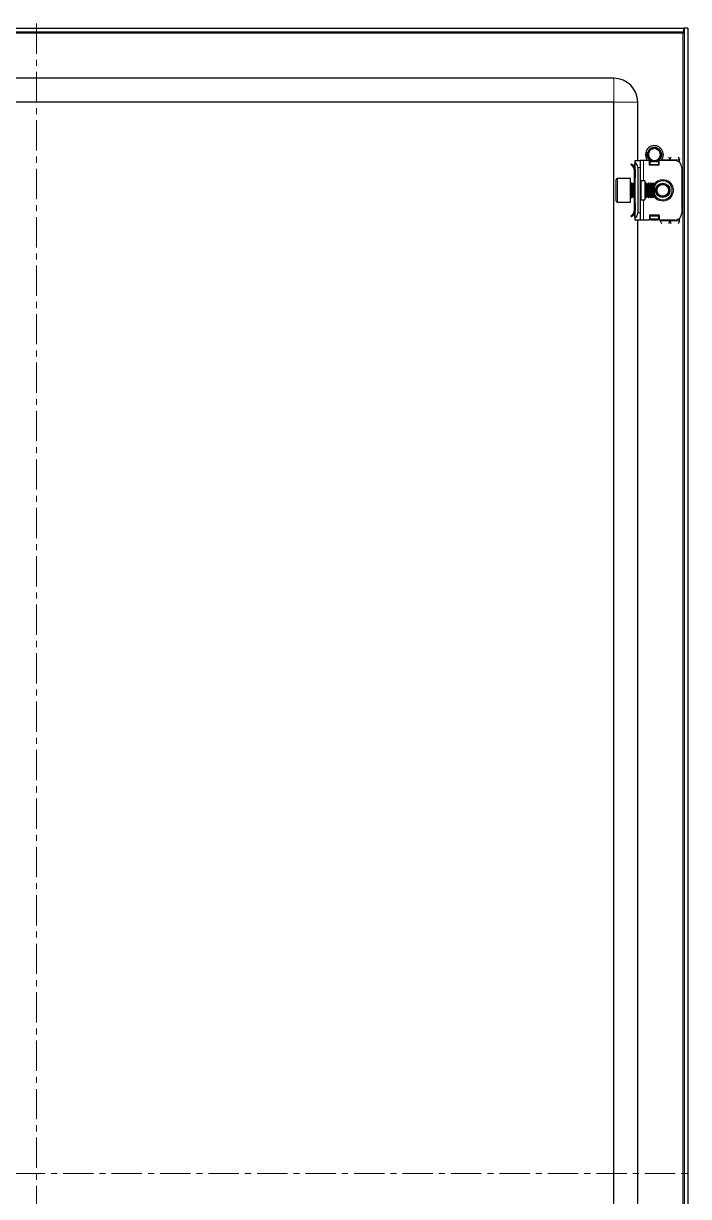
# Model space of a CAD drawing. Header units: millimetres. Extents: x -261 to 1184, y -353 to 966.
# Drawn here: x 905 to 1183.8, y 282.4 to 774.6 of the extents above; entities that cross this region are included whole.
import ezdxf

# ---------------------------------------------------------------- set-up
doc = ezdxf.new("R2010")
doc.units = ezdxf.units.MM
doc.linetypes.add('CENTERX2', pattern=[20.32, 12.7, -2.54, 2.54, -2.54])
doc.layers.add('FORMAT', color=7, linetype='Continuous')

msp = doc.modelspace()

# ---------------------------------------------------------------- linework, layer by layer
at = {"color": 7, "linetype": 'Continuous', "lineweight": 25}
for p, q in [((639.18, 772.59), (1181.78, 772.59)), ((639.18, 771.09), (1181.78, 771.09)), ((1181.63, 771.09), (1181.38, 770.49)), ((1181.78, 771.09), (1181.78, 772.59)), ((1183.48, 772.59), (1181.98, 772.59)), ((1181.98, 772.59), (1181.98, -188.41)), ((1183.48, 772.59), (1183.48, -188.41)), ((1152.48, 751.59), (668.48, 751.59)), ((1152.48, 741.59), (668.48, 741.59)), ((1152.48, -157.41), (1152.48, 741.59)), ((1162.48, 717.09), (1162.48, 741.59)), ((1166.49, 719.68), (1166.48, 719.63)), ((1166.49, 719.68), (1166.51, 719.93)), ((1166.5, 719.89), (1166.49, 719.84)), ((1166.49, 719.48), (1166.51, 719.71)), ((1166.49, 719.48), (1166.49, 719.43)), ((1166.5, 719.28), (1166.51, 719.23)), ((1166.53, 720.09), (1166.52, 720.04)), ((1166.53, 719.09), (1166.53, 719.04)), ((1166.57, 720.29), (1166.56, 720.24)), ((1166.56, 718.9), (1166.57, 718.86)), ((1166.57, 720.29), (1166.64, 720.53)), ((1166.62, 720.48), (1166.61, 720.43)), ((1166.61, 718.72), (1166.62, 718.68)), ((1166.67, 718.55), (1166.67, 718.54)), ((1167.86, 722.11), (1168.06, 722.22)), ((1168.04, 722.21), (1167.99, 722.19)), ((1168.04, 722.14), (1167.99, 722.19)), ((1168.04, 722.21), (1168.26, 722.29)), ((1168.22, 722.31), (1168.17, 722.29)), ((1168.41, 722.39), (1168.36, 722.37)), ((1168.41, 722.39), (1168.64, 722.46)), ((1168.6, 722.45), (1168.56, 722.44)), ((1168.79, 722.51), (1168.75, 722.49)), ((1169.68, 722.58), (1168.94, 722.51)), ((1171.18, 722.06), (1171.14, 722.09)), ((1171.35, 721.94), (1171.31, 721.97)), ((1171.5, 721.81), (1171.47, 721.84)), ((1171.64, 721.67), (1171.61, 721.7)), ((1171.64, 721.67), (1171.76, 721.53)), ((1171.76, 721.54), (1171.74, 721.56)), ((1171.78, 720.45), (1171.94, 720.04)), ((1172.32, 718.61), (1172.33, 718.65)), ((1172.38, 718.79), (1172.39, 718.83)), ((1172.48, 719.39), (1172.42, 719.08)), ((1172.42, 718.98), (1172.43, 719.03)), ((1172.46, 719.18), (1172.46, 719.23)), ((1172.48, 719.59), (1172.48, 719.58)), ((1172.48, 719.39), (1172.48, 719.44)), ((1159.92, 715.73), (1159.57, 715.37)), ((1160.54, 714.4), (1159.57, 715.37)), ((1160.9, 714.75), (1159.92, 715.73)), ((1160.54, 714.4), (1160.9, 714.75)), ((1160.98, 715.09), (1160.98, 714.69)), ((1161.28, 715.79), (1161.48, 716)), ((1161.48, 717.09), (1163.48, 717.09)), ((1161.48, 716.32), (1161.48, 717.09)), ((1161.48, 692.85), (1161.48, 716.32)), ((1162.48, 714.09), (1162.48, 695.09)), ((1163.48, 717.09), (1163.48, 714.09)), ((1164.98, 717.09), (1163.48, 717.09)), ((1163.48, 714.09), (1163.48, 695.09)), ((1167.48, 717.09), (1164.98, 717.09)), ((1167.26, 717.57), (1167.29, 717.54)), ((1167.39, 717.44), (1167.43, 717.4)), ((1167.48, 715.09), (1167.48, 717.09)), ((1167.73, 716.27), (1167.48, 716.41)), ((1171.48, 715.09), (1167.48, 715.09)), ((1167.7, 717.17), (1167.5, 717.36)), ((1167.54, 717.3), (1167.58, 717.27)), ((1167.7, 717.17), (1167.74, 717.14)), ((1167.73, 716.71), (1168.08, 716.95)), ((1168.23, 716.71), (1167.73, 716.35)), ((1167.73, 716.35), (1167.73, 716.71)), ((1167.73, 715.44), (1167.73, 716.35)), ((1167.73, 715.09), (1167.73, 715.44)), ((1167.88, 717.05), (1167.92, 717.03)), ((1168.05, 716.95), (1168.09, 716.93)), ((1168.23, 716.71), (1168.64, 716.71)), ((1168.59, 716.72), (1168.39, 716.83)), ((1168.41, 716.79), (1168.45, 716.77)), ((1168.59, 716.72), (1168.63, 716.71)), ((1168.77, 716.67), (1168.81, 716.66)), ((1169.93, 716.62), (1169.75, 716.6)), ((1170.08, 716.65), (1170.13, 716.66)), ((1170.46, 716.75), (1170.17, 716.69)), ((1170.32, 716.71), (1170.73, 716.71)), ((1171.23, 716.35), (1170.73, 716.71)), ((1171.02, 717.01), (1170.75, 716.89)), ((1170.83, 716.99), (1171.23, 716.71)), ((1171.23, 716.71), (1171.23, 716.35)), ((1171.23, 716.35), (1171.23, 715.44)), ((1171.23, 715.44), (1171.23, 715.09)), ((1171.48, 716.41), (1171.28, 716.3)), ((1171.28, 716.3), (1171.28, 715.09)), ((1171.48, 715.09), (1171.48, 717.09)), ((1177.98, 717.09), (1171.48, 717.09)), ((1171.75, 717.62), (1171.59, 717.49)), ((1171.72, 717.65), (1171.61, 717.47)), ((1172.25, 718.47), (1172.15, 718.28)), ((1172.27, 718.47), (1172.16, 718.29)), ((1179.98, 716.32), (1179.98, 717.34)), ((1180.98, 714.09), (1180.98, 695.09)), ((1153.48, 700.19), (1153.48, 708.99)), ((1159.48, 709.59), (1154.08, 709.59)), ((1159.48, 699.59), (1159.48, 709.59)), ((1160.98, 713.34), (1161.48, 713.34)), ((1160.98, 713.34), (1160.98, 709.84)), ((1161.48, 709.84), (1160.98, 709.84)), ((1160.98, 709.84), (1160.98, 707.59)), ((1161.48, 713.34), (1161.48, 709.84)), ((1160.1, 707.59), (1159.73, 707.59)), ((1160.48, 707.03), (1160.1, 707.59)), ((1160.1, 707.11), (1160.1, 707.59)), ((1160.1, 701.59), (1160.1, 707.11)), ((1160.87, 707.59), (1160.48, 707.03)), ((1160.48, 706.65), (1160.48, 707.03)), ((1160.48, 702.14), (1160.48, 706.65)), ((1161.1, 707.59), (1160.87, 707.59)), ((1160.87, 707.11), (1160.87, 707.59)), ((1160.87, 701.59), (1160.87, 707.11)), ((1161.48, 707.03), (1161.1, 707.59)), ((1161.1, 707.11), (1161.1, 707.59)), ((1161.1, 701.59), (1161.1, 707.11)), ((1165.48, 708.59), (1163.98, 708.59)), ((1165.48, 708.59), (1165.48, 700.59)), ((1165.87, 707.59), (1165.48, 707.03)), ((1166.1, 707.59), (1165.87, 707.59)), ((1165.87, 707.11), (1165.87, 707.59)), ((1165.87, 701.59), (1165.87, 707.11)), ((1166.48, 707.03), (1166.1, 707.59)), ((1166.1, 707.11), (1166.1, 707.59)), ((1166.1, 701.59), (1166.1, 707.11)), ((1166.87, 707.59), (1166.48, 707.03)), ((1166.48, 706.65), (1166.48, 707.03)), ((1166.48, 702.14), (1166.48, 706.65)), ((1167.1, 707.59), (1166.87, 707.59)), ((1166.87, 707.11), (1166.87, 707.59)), ((1166.87, 701.59), (1166.87, 707.11)), ((1167.48, 707.03), (1167.1, 707.59)), ((1167.1, 707.11), (1167.1, 707.59)), ((1167.1, 701.59), (1167.1, 707.11)), ((1167.87, 707.59), (1167.48, 707.03)), ((1167.48, 706.65), (1167.48, 707.03)), ((1167.48, 702.14), (1167.48, 706.65)), ((1168.1, 707.59), (1167.87, 707.59)), ((1167.87, 707.11), (1167.87, 707.59)), ((1167.87, 701.59), (1167.87, 707.11)), ((1168.48, 707.03), (1168.1, 707.59)), ((1168.1, 707.11), (1168.1, 707.59)), ((1168.1, 701.59), (1168.1, 707.11)), ((1168.87, 707.59), (1168.48, 707.03)), ((1168.48, 706.65), (1168.48, 707.03)), ((1168.48, 702.14), (1168.48, 706.65)), ((1168.93, 707.59), (1168.87, 707.59)), ((1168.87, 707.11), (1168.87, 707.59)), ((1168.87, 701.59), (1168.87, 707.11)), ((1169.48, 707.03), (1168.93, 707.59)), ((1168.93, 701.59), (1168.93, 707.59)), ((1169.48, 702.14), (1169.48, 707.03)), ((1154.08, 699.59), (1159.48, 699.59)), ((1159.73, 701.59), (1160.1, 701.59)), ((1160.1, 701.59), (1160.48, 702.14)), ((1160.48, 702.14), (1160.87, 701.59)), ((1160.87, 701.59), (1161.1, 701.59)), ((1160.98, 701.59), (1160.98, 699.34)), ((1160.98, 699.34), (1160.98, 695.84)), ((1160.98, 699.34), (1161.48, 699.34)), ((1161.1, 701.59), (1161.48, 702.14)), ((1161.48, 699.34), (1161.48, 695.84)), ((1163.98, 700.59), (1165.48, 700.59)), ((1165.48, 702.14), (1165.87, 701.59)), ((1165.87, 701.59), (1166.1, 701.59)), ((1166.1, 701.59), (1166.48, 702.14)), ((1166.48, 702.14), (1166.87, 701.59)), ((1166.87, 701.59), (1167.1, 701.59)), ((1167.1, 701.59), (1167.48, 702.14)), ((1167.48, 702.14), (1167.87, 701.59)), ((1167.87, 701.59), (1168.1, 701.59)), ((1168.1, 701.59), (1168.48, 702.14)), ((1168.48, 702.14), (1168.87, 701.59)), ((1168.87, 701.59), (1168.93, 701.59)), ((1168.93, 701.59), (1169.48, 702.14)), ((1160.54, 694.78), (1159.57, 693.8)), ((1160.9, 694.42), (1159.92, 693.45)), ((1160.54, 694.78), (1160.9, 694.42)), ((1160.98, 695.84), (1161.48, 695.84)), ((1160.98, 694.09), (1160.98, 694.55)), ((1163.48, 695.09), (1163.48, 692.09)), ((1171.48, 694.09), (1167.48, 694.09)), ((1167.48, 694.09), (1167.48, 692.09)), ((1167.73, 693.73), (1167.73, 694.09)), ((1171.23, 694.09), (1171.23, 693.73)), ((1171.28, 694.09), (1171.28, 692.2)), ((1171.48, 694.09), (1171.48, 692.09)), ((1159.92, 693.45), (1159.57, 693.8)), ((1161.48, 693.17), (1161.28, 693.38)), ((1161.48, 692.09), (1161.48, 692.85)), ((1163.48, 692.09), (1161.48, 692.09)), ((1162.48, -107.91), (1162.48, 692.09)), ((1164.98, 692.09), (1163.48, 692.09)), ((1167.48, 692.09), (1164.98, 692.09)), ((1167.73, 692.82), (1167.73, 693.73)), ((1167.73, 692.47), (1167.73, 692.82)), ((1167.73, 692.82), (1168.23, 692.47)), ((1168.23, 692.11), (1167.73, 692.47)), ((1168.23, 692.47), (1168.23, 692.11)), ((1170.73, 692.47), (1168.23, 692.47)), ((1170.73, 692.11), (1168.23, 692.11)), ((1170.73, 692.47), (1171.23, 692.82)), ((1170.73, 692.11), (1170.73, 692.47)), ((1171.23, 692.47), (1170.73, 692.11)), ((1171.23, 693.73), (1171.23, 692.82)), ((1171.23, 692.82), (1171.23, 692.47)), ((1171.28, 692.2), (1171.48, 692.2)), ((1177.98, 692.09), (1171.48, 692.09)), ((1171.98, 691.84), (1171.98, 692.09)), ((1179.98, 691.84), (1179.98, 692.85))]:
    msp.add_line(p, q, dxfattribs=at)
at = {"color": 8, "linetype": 'Continuous', "lineweight": 18}
for p, q in [((639.58, 770.49), (1181.38, 770.49)), ((1181.38, 770.49), (1181.38, -186.31)), ((1152.48, 741.59), (1152.48, 751.59)), ((1152.48, 741.59), (1162.48, 741.59)), ((1161.48, 715.09), (1160.98, 715.09)), ((1161.48, 715.59), (1161.28, 715.79)), ((1163.48, 714.09), (1162.48, 714.09)), ((1164.98, 717.09), (1164.98, 708.59)), ((1171.23, 715.44), (1167.73, 715.44)), ((1172.48, 717.34), (1175.98, 717.34)), ((1179.98, 717.34), (1175.98, 717.34)), ((1154.08, 709.59), (1154.08, 699.59)), ((1159.73, 707.59), (1159.73, 702.97)), ((1163.98, 708.59), (1163.98, 700.59)), ((1159.73, 702.97), (1159.73, 701.59)), ((1164.98, 700.59), (1164.98, 692.09)), ((1161.48, 694.09), (1160.98, 694.09)), ((1162.48, 695.09), (1163.48, 695.09)), ((1161.48, 693.59), (1161.28, 693.38)), ((1167.73, 693.73), (1171.23, 693.73)), ((1175.98, 691.84), (1171.98, 691.84)), ((1179.98, 691.84), (1175.98, 691.84))]:
    msp.add_line(p, q, dxfattribs=at)
at = {"color": 7, "linetype": 'Continuous', "lineweight": 25}
for radius in [3, 2.76, 2.45]:
    msp.add_circle((1172.98, 704.59), radius, dxfattribs=at)
for centre, radius, start, end in [((1152.48, 741.59), 10, 0, 90), ((1169.48, 719.59), 3.75, 0, 221.8103), ((1169.48, 719.59), 2.5, 168.5944, 228.5944), ((1169.48, 719.59), 2.5, 108.5944, 168.5944), ((1169.48, 719.59), 2.5, 75.8881, 108.5944), ((1169.48, 719.59), 3, 59.9286, 86.2193), ((1169.48, 719.59), 2.5, 288.5944, 348.5944), ((1169.48, 719.59), 3, 0, 40.7437), ((1169.48, 719.59), 2.5, 348.5944, 10.5165), ((1169.48, 719.59), 3.75, 318.1897, 0), ((1161.98, 715.09), 1, 135, 180), ((1159.48, 714.09), 3, 0, 48.1897), ((1169.48, 719.59), 2.5, 228.5944, 288.5944), ((1177.98, 714.09), 3, 0, 90), ((1154.08, 708.99), 0.6, 90, 180), ((1163.98, 709.09), 0.5, 180, 270), ((1159.73, 707.84), 0.25, 180, 270), ((1172.98, 704.59), 4, 270, 151.045), ((1154.08, 700.19), 0.6, 180, 270), ((1159.73, 701.34), 0.25, 90, 180), ((1163.98, 700.09), 0.5, 90, 180), ((1172.98, 704.59), 4, 208.955, 270), ((1161.98, 694.09), 1, 180, 225), ((1159.48, 695.09), 3, 311.8103, 0), ((1177.98, 695.09), 3, 270, 0)]:
    msp.add_arc(centre, radius, start, end, dxfattribs=at)
at = {"color": 8, "linetype": 'Continuous', "lineweight": 18}
for start, end in [(215.4622, 90), (90, 144.5378)]:
    msp.add_arc((1172.98, 704.59), 4.5, start, end, dxfattribs=at)
at = {"color": 7, "linetype": 'Continuous', "lineweight": 25}
msp.add_open_spline([(1181.38, 770.49), (1181.42, 770.57), (1181.48, 770.72), (1181.58, 770.92), (1181.68, 771.06), (1181.75, 771.08), (1181.78, 771.09)], degree=3, dxfattribs=at)
for points, knots in [([(1181.98, 772.59), (1181.97, 772.4), (1181.95, 772.04), (1181.87, 771.67), (1181.79, 771.48), (1181.78, 771.47)], [0, 0, 0, 0, 0.48755, 0.97507, 1, 1, 1, 1]), ([(1166.71, 719.65), (1166.69, 719.66), (1166.65, 719.66), (1166.57, 719.66), (1166.51, 719.64), (1166.48, 719.63)], [0, 0, 0, 0, 0.236131, 0.613435, 1, 1, 1, 1]), ([(1166.88, 719.79), (1166.87, 719.79), (1166.84, 719.81), (1166.77, 719.84), (1166.67, 719.85), (1166.58, 719.85), (1166.52, 719.84), (1166.49, 719.84)], [0, 0, 0, 0, 0.050156, 0.304513, 0.55888, 0.776903, 1, 1, 1, 1]), ([(1166.49, 719.68), (1166.52, 719.7), (1166.58, 719.73), (1166.68, 719.75), (1166.76, 719.76), (1166.81, 719.75), (1166.83, 719.74)], [0, 0, 0, 0, 0.2937792, 0.5589816, 0.8184942, 1, 1, 1, 1]), ([(1167.26, 717.57), (1167.14, 717.73), (1166.86, 718.08), (1166.57, 718.74), (1166.51, 719.24), (1166.49, 719.5)], [0, 0, 0, 0, 0.274163, 0.639603, 1, 1, 1, 1]), ([(1166.5, 719.89), (1166.53, 719.9), (1166.6, 719.92), (1166.69, 719.94), (1166.79, 719.93), (1166.87, 719.91), (1166.92, 719.89), (1166.95, 719.87), (1166.95, 719.87)], [0, 0, 0, 0, 0.227908, 0.430276, 0.627707, 0.816134, 0.99284, 1, 1, 1, 1]), ([(1166.6, 718.84), (1166.58, 718.88), (1166.52, 719.03), (1166.51, 719.2), (1166.5, 719.31)], [0, 0, 0, 0, 0.28291, 1, 1, 1, 1]), ([(1166.96, 719.9), (1166.94, 719.92), (1166.88, 719.96), (1166.8, 720.01), (1166.7, 720.04), (1166.61, 720.05), (1166.55, 720.05), (1166.52, 720.04)], [0, 0, 0, 0, 0.19243, 0.403622, 0.614801, 0.805152, 1, 1, 1, 1]), ([(1166.53, 720.09), (1166.56, 720.1), (1166.63, 720.12), (1166.72, 720.12), (1166.81, 720.1), (1166.89, 720.07), (1166.95, 720.03), (1166.99, 720), (1167, 719.99)], [0, 0, 0, 0, 0.205811, 0.38496, 0.558827, 0.724121, 0.878934, 1, 1, 1, 1]), ([(1166.99, 720.04), (1166.97, 720.06), (1166.92, 720.11), (1166.84, 720.16), (1166.76, 720.21), (1166.66, 720.24), (1166.59, 720.24), (1166.56, 720.24)], [0, 0, 0, 0, 0.183111, 0.381533, 0.579913, 0.787111, 1, 1, 1, 1]), ([(1166.57, 720.29), (1166.6, 720.29), (1166.67, 720.3), (1166.76, 720.29), (1166.84, 720.26), (1166.91, 720.22), (1166.97, 720.17), (1167.01, 720.13), (1167.02, 720.11)], [0, 0, 0, 0, 0.207037, 0.38272, 0.55212, 0.712365, 0.86221, 1, 1, 1, 1]), ([(1166.79, 718.29), (1166.78, 718.32), (1166.68, 718.45), (1166.64, 718.62), (1166.6, 718.75)], [0, 0, 0, 0, 0.192577, 1, 1, 1, 1]), ([(1167.03, 720.12), (1167.02, 720.14), (1166.99, 720.19), (1166.94, 720.26), (1166.87, 720.32), (1166.78, 720.38), (1166.69, 720.42), (1166.64, 720.43), (1166.61, 720.43)], [0, 0, 0, 0, 0.112687, 0.266978, 0.464332, 0.661607, 0.829157, 1, 1, 1, 1]), ([(1166.62, 720.48), (1166.65, 720.48), (1166.71, 720.47), (1166.79, 720.45), (1166.87, 720.41), (1166.93, 720.37), (1166.98, 720.31), (1167.02, 720.25), (1167.04, 720.21), (1167.05, 720.18), (1167.05, 720.18)], [0, 0, 0, 0, 0.159812, 0.318711, 0.470648, 0.614013, 0.748131, 0.873387, 0.991083, 1, 1, 1, 1]), ([(1167.03, 720.08), (1167.03, 720.05), (1167.01, 719.97), (1166.95, 719.87), (1166.88, 719.79), (1166.82, 719.72), (1166.75, 719.67), (1166.69, 719.64), (1166.66, 719.63), (1166.65, 719.62)], [0, 0, 0, 0, 0.125166, 0.336769, 0.488675, 0.640371, 0.791962, 0.943503, 1, 1, 1, 1]), ([(1166.65, 719.62), (1166.65, 719.55), (1166.67, 719.16), (1166.85, 718.49), (1167.21, 718.01), (1167.38, 717.79)], [0, 0, 0, 0, 0.108003, 0.585763, 1, 1, 1, 1]), ([(1168.02, 722.14), (1167.95, 722.09), (1167.6, 721.86), (1167.11, 721.35), (1166.88, 720.8), (1166.78, 720.55)], [0, 0, 0, 0, 0.128781, 0.613629, 1, 1, 1, 1]), ([(1166.78, 720.55), (1166.79, 720.55), (1166.82, 720.54), (1166.87, 720.52), (1166.93, 720.47), (1166.98, 720.41), (1167.02, 720.34), (1167.05, 720.24), (1167.04, 720.14), (1167.03, 720.09), (1167.03, 720.08)], [0, 0, 0, 0, 0.022761, 0.192243, 0.346896, 0.477535, 0.588677, 0.783334, 0.968624, 1, 1, 1, 1]), ([(1167.05, 720.15), (1167.05, 720.18), (1167.03, 720.25), (1166.99, 720.33), (1166.95, 720.41), (1166.89, 720.47), (1166.83, 720.52), (1166.8, 720.55), (1166.78, 720.55)], [0, 0, 0, 0, 0.182737, 0.363423, 0.543947, 0.724373, 0.904747, 1, 1, 1, 1]), ([(1168.69, 721.96), (1168.67, 721.95), (1168.63, 721.94), (1168.55, 721.93), (1168.45, 721.93), (1168.36, 721.94), (1168.27, 721.96), (1168.19, 722), (1168.12, 722.05), (1168.06, 722.09), (1168.03, 722.13), (1168.02, 722.14)], [0, 0, 0, 0, 0.04296, 0.1733, 0.274263, 0.401081, 0.527716, 0.654259, 0.780759, 0.936852, 1, 1, 1, 1]), ([(1168.04, 722.21), (1168.07, 722.19), (1168.12, 722.16), (1168.19, 722.08), (1168.24, 722.02), (1168.25, 721.98), (1168.26, 721.97)], [0, 0, 0, 0, 0.319514, 0.608493, 0.891527, 1, 1, 1, 1]), ([(1168.33, 721.95), (1168.33, 721.95), (1168.33, 721.98), (1168.31, 722.05), (1168.28, 722.14), (1168.23, 722.22), (1168.19, 722.26), (1168.17, 722.29)], [0, 0, 0, 0, 0.00279, 0.269575, 0.536371, 0.765499, 1, 1, 1, 1]), ([(1168.22, 722.31), (1168.25, 722.28), (1168.3, 722.24), (1168.36, 722.17), (1168.41, 722.09), (1168.43, 722.01), (1168.44, 721.95), (1168.44, 721.93)], [0, 0, 0, 0, 0.234253, 0.442787, 0.646465, 0.841043, 1, 1, 1, 1]), ([(1168.47, 721.93), (1168.48, 721.96), (1168.49, 722.02), (1168.48, 722.12), (1168.46, 722.21), (1168.42, 722.3), (1168.38, 722.35), (1168.36, 722.37)], [0, 0, 0, 0, 0.181695, 0.396783, 0.61186, 0.803681, 1, 1, 1, 1]), ([(1168.41, 722.39), (1168.44, 722.36), (1168.49, 722.32), (1168.54, 722.23), (1168.57, 722.15), (1168.58, 722.07), (1168.58, 721.99), (1168.58, 721.95), (1168.57, 721.93)], [0, 0, 0, 0, 0.208724, 0.39105, 0.568219, 0.73683, 0.894853, 1, 1, 1, 1]), ([(1168.59, 721.94), (1168.6, 721.94), (1168.62, 721.98), (1168.63, 722.06), (1168.64, 722.16), (1168.63, 722.26), (1168.6, 722.35), (1168.57, 722.41), (1168.56, 722.44)], [0, 0, 0, 0, 0.043388, 0.23288, 0.422274, 0.611632, 0.803279, 1, 1, 1, 1]), ([(1168.6, 722.45), (1168.63, 722.43), (1168.67, 722.37), (1168.7, 722.29), (1168.72, 722.2), (1168.73, 722.12), (1168.71, 722.04), (1168.7, 721.99), (1168.68, 721.96), (1168.68, 721.96)], [0, 0, 0, 0, 0.1984834, 0.3677124, 0.531083, 0.6857782, 0.8305034, 0.9651518, 1, 1, 1, 1]), ([(1168.94, 722.51), (1168.94, 722.49), (1168.96, 722.45), (1168.98, 722.37), (1168.98, 722.29), (1168.96, 722.21), (1168.93, 722.13), (1168.86, 722.05), (1168.77, 721.99), (1168.71, 721.97), (1168.69, 721.96)], [0, 0, 0, 0, 0.0986313, 0.2385412, 0.3785316, 0.4989503, 0.6010273, 0.777401, 0.9101004, 1, 1, 1, 1]), ([(1168.71, 721.97), (1168.72, 722), (1168.75, 722.05), (1168.77, 722.13), (1168.79, 722.23), (1168.79, 722.36), (1168.76, 722.44), (1168.75, 722.49)], [0, 0, 0, 0, 0.13286, 0.29106, 0.491007, 0.69089, 1, 1, 1, 1]), ([(1168.79, 722.51), (1168.81, 722.48), (1168.84, 722.43), (1168.86, 722.34), (1168.87, 722.26), (1168.86, 722.18), (1168.84, 722.09), (1168.79, 722.03), (1168.77, 721.99)], [0, 0, 0, 0, 0.16279, 0.324686, 0.479688, 0.626058, 0.76302, 1, 1, 1, 1]), ([(1168.79, 722), (1168.79, 722.01), (1168.82, 722.04), (1168.86, 722.09), (1168.9, 722.17), (1168.93, 722.26), (1168.95, 722.36), (1168.95, 722.44), (1168.94, 722.49), (1168.94, 722.51)], [0, 0, 0, 0, 0.036757, 0.196192, 0.355485, 0.51469, 0.719746, 0.882005, 1, 1, 1, 1]), ([(1170.11, 722.52), (1170.09, 722.53), (1170.04, 722.53), (1170, 722.54), (1169.98, 722.54)], [0, 0, 0, 0, 0.6215351, 1, 1, 1, 1]), ([(1170.09, 722.01), (1170.38, 721.96), (1170.67, 721.9), (1170.94, 721.78), (1170.95, 721.77)], [0, 0, 0, 0, 0.965671, 1, 1, 1, 1]), ([(1170.09, 722.01), (1170.19, 721.97), (1170.32, 721.92), (1170.45, 721.84), (1170.49, 721.82)], [0, 0, 0, 0, 0.681733, 1, 1, 1, 1]), ([(1170.49, 721.82), (1170.57, 721.78), (1170.89, 721.63), (1171.4, 721.21), (1171.65, 720.71), (1171.78, 720.45)], [0, 0, 0, 0, 0.130652, 0.560007, 1, 1, 1, 1]), ([(1170.64, 717.22), (1170.71, 717.26), (1171.03, 717.45), (1171.52, 717.91), (1171.83, 718.5), (1171.92, 718.84), (1171.93, 718.9)], [0, 0, 0, 0, 0.104785, 0.513079, 0.918136, 1, 1, 1, 1]), ([(1170.95, 721.77), (1170.95, 721.79), (1170.93, 721.84), (1170.93, 721.91), (1170.93, 722), (1170.95, 722.09), (1170.97, 722.15), (1170.99, 722.18)], [0, 0, 0, 0, 0.113604, 0.31095, 0.508229, 0.75166, 1, 1, 1, 1]), ([(1171.01, 722.17), (1171, 722.14), (1171, 722.07), (1170.97, 721.97), (1170.95, 721.91), (1170.93, 721.89), (1170.93, 721.89)], [0, 0, 0, 0, 0.357139, 0.680979, 0.998183, 1, 1, 1, 1]), ([(1170.94, 721.8), (1170.97, 721.81), (1171.01, 721.85), (1171.07, 721.92), (1171.11, 722), (1171.13, 722.06), (1171.14, 722.09)], [0, 0, 0, 0, 0.228254, 0.510351, 0.752319, 1, 1, 1, 1]), ([(1171.55, 721.37), (1171.54, 721.36), (1171.49, 721.35), (1171.41, 721.34), (1171.31, 721.36), (1171.22, 721.4), (1171.14, 721.45), (1171.05, 721.53), (1170.98, 721.65), (1170.96, 721.73), (1170.95, 721.77)], [0, 0, 0, 0, 0.0736464, 0.1695635, 0.351373, 0.4388934, 0.519676, 0.6829056, 0.8511995, 1, 1, 1, 1]), ([(1171.18, 722.06), (1171.18, 722.03), (1171.17, 721.96), (1171.13, 721.86), (1171.09, 721.79), (1171.03, 721.73), (1170.99, 721.7), (1170.98, 721.69)], [0, 0, 0, 0, 0.240212, 0.454711, 0.664287, 0.864517, 1, 1, 1, 1]), ([(1170.99, 721.65), (1171.02, 721.66), (1171.07, 721.69), (1171.15, 721.74), (1171.22, 721.81), (1171.27, 721.89), (1171.3, 721.94), (1171.31, 721.97)], [0, 0, 0, 0, 0.172104, 0.391099, 0.610089, 0.802801, 1, 1, 1, 1]), ([(1172.32, 718.61), (1172.11, 718.18), (1171.8, 717.54), (1171.21, 717.14), (1171.01, 717)], [0, 0, 0, 0, 0.657042, 1, 1, 1, 1]), ([(1171.35, 721.94), (1171.34, 721.9), (1171.32, 721.84), (1171.28, 721.75), (1171.23, 721.68), (1171.16, 721.62), (1171.1, 721.58), (1171.06, 721.57), (1171.04, 721.57)], [0, 0, 0, 0, 0.209239, 0.392702, 0.571062, 0.740844, 0.899958, 1, 1, 1, 1]), ([(1171.05, 721.55), (1171.06, 721.55), (1171.11, 721.55), (1171.18, 721.58), (1171.27, 721.62), (1171.35, 721.68), (1171.42, 721.75), (1171.45, 721.81), (1171.47, 721.84)], [0, 0, 0, 0, 0.0505, 0.241124, 0.431653, 0.622154, 0.808692, 1, 1, 1, 1]), ([(1171.5, 721.81), (1171.49, 721.77), (1171.47, 721.71), (1171.41, 721.63), (1171.35, 721.57), (1171.28, 721.52), (1171.21, 721.49), (1171.15, 721.48), (1171.12, 721.48), (1171.12, 721.48)], [0, 0, 0, 0, 0.198035, 0.367663, 0.531495, 0.686664, 0.831818, 0.981917, 1, 1, 1, 1]), ([(1171.13, 721.47), (1171.13, 721.47), (1171.17, 721.46), (1171.23, 721.47), (1171.32, 721.49), (1171.4, 721.52), (1171.48, 721.57), (1171.55, 721.63), (1171.59, 721.68), (1171.61, 721.7)], [0, 0, 0, 0, 0.018281, 0.175639, 0.332896, 0.490097, 0.647274, 0.821632, 1, 1, 1, 1]), ([(1171.64, 721.67), (1171.63, 721.64), (1171.6, 721.59), (1171.54, 721.52), (1171.47, 721.47), (1171.4, 721.44), (1171.33, 721.42), (1171.26, 721.41), (1171.21, 721.42), (1171.18, 721.42)], [0, 0, 0, 0, 0.159446, 0.318034, 0.469983, 0.61348, 0.747649, 0.872856, 1, 1, 1, 1]), ([(1171.19, 721.42), (1171.23, 721.41), (1171.28, 721.39), (1171.37, 721.4), (1171.44, 721.4), (1171.53, 721.43), (1171.63, 721.47), (1171.7, 721.53), (1171.74, 721.56)], [0, 0, 0, 0, 0.149407, 0.278563, 0.407661, 0.536722, 0.727045, 1, 1, 1, 1]), ([(1171.76, 721.54), (1171.74, 721.52), (1171.71, 721.47), (1171.64, 721.41), (1171.59, 721.38), (1171.56, 721.37), (1171.55, 721.37)], [0, 0, 0, 0, 0.315056, 0.630194, 0.945514, 1, 1, 1, 1]), ([(1171.55, 721.37), (1171.58, 721.35), (1171.82, 721.12), (1172.17, 720.66), (1172.41, 720.05), (1172.47, 719.7), (1172.48, 719.59)], [0, 0, 0, 0, 0.050685, 0.485619, 0.826643, 1, 1, 1, 1]), ([(1171.93, 718.9), (1171.93, 718.93), (1171.92, 718.99), (1171.93, 719.06), (1171.93, 719.09)], [0, 0, 0, 0, 0.544473, 1, 1, 1, 1]), ([(1171.93, 719.09), (1171.94, 719.1), (1171.95, 719.15), (1171.97, 719.2), (1171.99, 719.24), (1171.99, 719.25)], [0, 0, 0, 0, 0.157682, 0.80304, 1, 1, 1, 1]), ([(1172.38, 718.79), (1172.35, 718.79), (1172.28, 718.78), (1172.2, 718.8), (1172.12, 718.83), (1172.05, 718.87), (1171.99, 718.93), (1171.95, 718.98), (1171.94, 719.02), (1171.93, 719.03)], [0, 0, 0, 0, 0.165667, 0.330522, 0.488809, 0.638525, 0.778629, 0.909213, 1, 1, 1, 1]), ([(1172.32, 718.61), (1172.29, 718.61), (1172.23, 718.62), (1172.15, 718.65), (1172.08, 718.69), (1172.03, 718.74), (1171.98, 718.8), (1171.95, 718.87), (1171.93, 718.92), (1171.93, 718.95), (1171.93, 718.96)], [0, 0, 0, 0, 0.154027, 0.307095, 0.452862, 0.590123, 0.718565, 0.838856, 0.95247, 1, 1, 1, 1]), ([(1171.99, 719.25), (1172, 719.36), (1172.02, 719.63), (1171.97, 719.89), (1171.94, 720.04)], [0, 0, 0, 0, 0.4085207, 1, 1, 1, 1]), ([(1171.96, 719.24), (1171.97, 719.23), (1172, 719.19), (1172.06, 719.14), (1172.15, 719.08), (1172.24, 719.05), (1172.34, 719.03), (1172.4, 719.03), (1172.43, 719.03)], [0, 0, 0, 0, 0.069872, 0.258455, 0.446951, 0.635422, 0.81547, 1, 1, 1, 1]), ([(1172.42, 718.98), (1172.39, 718.97), (1172.32, 718.96), (1172.23, 718.97), (1172.14, 718.99), (1172.07, 719.02), (1172.01, 719.07), (1171.97, 719.1), (1171.96, 719.12)], [0, 0, 0, 0, 0.208898, 0.388587, 0.562428, 0.727295, 0.881578, 1, 1, 1, 1]), ([(1171.96, 719.09), (1171.97, 719.07), (1172, 719.02), (1172.07, 718.97), (1172.14, 718.91), (1172.22, 718.87), (1172.3, 718.84), (1172.36, 718.84), (1172.39, 718.83)], [0, 0, 0, 0, 0.137266, 0.30795, 0.478578, 0.649185, 0.822833, 1, 1, 1, 1]), ([(1171.96, 718.95), (1171.96, 718.94), (1171.98, 718.89), (1172.04, 718.83), (1172.11, 718.76), (1172.18, 718.71), (1172.26, 718.67), (1172.31, 718.66), (1172.33, 718.65)], [0, 0, 0, 0, 0.076151, 0.276704, 0.47712, 0.677473, 0.837574, 1, 1, 1, 1]), ([(1171.99, 719.3), (1172, 719.31), (1172.02, 719.35), (1172.06, 719.39), (1172.11, 719.45), (1172.18, 719.5), (1172.26, 719.54), (1172.34, 719.57), (1172.41, 719.58), (1172.46, 719.58), (1172.48, 719.58)], [0, 0, 0, 0, 0.060221, 0.18113, 0.301988, 0.42281, 0.589437, 0.75603, 0.87711, 1, 1, 1, 1]), ([(1172.46, 719.18), (1172.42, 719.17), (1172.36, 719.15), (1172.26, 719.14), (1172.17, 719.15), (1172.09, 719.18), (1172.03, 719.21), (1172, 719.23), (1171.99, 719.24)], [0, 0, 0, 0, 0.214065, 0.402363, 0.585629, 0.760234, 0.923894, 1, 1, 1, 1]), ([(1172.02, 719.34), (1172.04, 719.33), (1172.1, 719.29), (1172.19, 719.25), (1172.28, 719.23), (1172.38, 719.22), (1172.43, 719.23), (1172.46, 719.23)], [0, 0, 0, 0, 0.189173, 0.404697, 0.62022, 0.807935, 1, 1, 1, 1]), ([(1172.48, 719.39), (1172.44, 719.38), (1172.38, 719.35), (1172.28, 719.33), (1172.19, 719.33), (1172.11, 719.34), (1172.06, 719.36), (1172.04, 719.37)], [0, 0, 0, 0, 0.235039, 0.445532, 0.651268, 0.847853, 1, 1, 1, 1]), ([(1172.13, 719.46), (1172.15, 719.45), (1172.21, 719.43), (1172.3, 719.41), (1172.4, 719.42), (1172.45, 719.43), (1172.48, 719.44)], [0, 0, 0, 0, 0.237597, 0.516729, 0.755527, 1, 1, 1, 1]), ([(1172.48, 719.6), (1172.45, 719.58), (1172.39, 719.54), (1172.3, 719.52), (1172.24, 719.52), (1172.21, 719.51)], [0, 0, 0, 0, 0.371226, 0.708872, 1, 1, 1, 1]), ([(1172.42, 718.98), (1172.41, 718.93), (1172.4, 718.85), (1172.37, 718.78), (1172.35, 718.75)], [0, 0, 0, 0, 0.657988, 1, 1, 1, 1]), ([(1172.48, 719.6), (1172.49, 719.54), (1172.49, 719.47), (1172.47, 719.39), (1172.46, 719.36)], [0, 0, 0, 0, 0.659859, 1, 1, 1, 1]), ([(1175.41, 718.65), (1175.49, 718.49), (1175.67, 718.14), (1175.86, 717.66), (1175.97, 717.38), (1175.98, 717.34)], [0, 0, 0, 0, 0.415483, 0.917152, 1, 1, 1, 1]), ([(1175.98, 717.34), (1176.08, 717.58), (1176.27, 718.07), (1176.46, 718.46), (1176.56, 718.66)], [0, 0, 0, 0, 0.5020654, 1, 1, 1, 1]), ([(1179.41, 718.65), (1179.49, 718.49), (1179.67, 718.14), (1179.86, 717.66), (1179.97, 717.38), (1179.98, 717.34)], [0, 0, 0, 0, 0.415483, 0.917152, 1, 1, 1, 1]), ([(1160.98, 713.34), (1160.96, 713.53), (1160.93, 713.82), (1160.75, 714.17), (1160.61, 714.32), (1160.54, 714.4)], [0, 0, 0, 0, 0.485042, 0.738404, 1, 1, 1, 1]), ([(1161.48, 713.34), (1161.46, 713.58), (1161.41, 714.06), (1161.12, 714.52), (1160.93, 714.72), (1160.9, 714.75)], [0, 0, 0, 0, 0.461863, 0.923726, 1, 1, 1, 1]), ([(1167.17, 717.7), (1167.13, 717.74), (1166.99, 717.88), (1166.9, 718.05), (1166.84, 718.17)], [0, 0, 0, 0, 0.288707, 1, 1, 1, 1]), ([(1167.26, 717.57), (1167.27, 717.6), (1167.31, 717.65), (1167.37, 717.71), (1167.44, 717.75), (1167.51, 717.78), (1167.59, 717.79), (1167.65, 717.8), (1167.69, 717.79), (1167.7, 717.78)], [0, 0, 0, 0, 0.169226, 0.337427, 0.497935, 0.649179, 0.790582, 0.922688, 1, 1, 1, 1]), ([(1167.75, 717.74), (1167.74, 717.74), (1167.67, 717.75), (1167.58, 717.73), (1167.47, 717.68), (1167.37, 717.63), (1167.32, 717.57), (1167.29, 717.54)], [0, 0, 0, 0, 0.046579, 0.362688, 0.551736, 0.740753, 1, 1, 1, 1]), ([(1167.38, 717.79), (1167.39, 717.79), (1167.42, 717.81), (1167.47, 717.82), (1167.56, 717.83), (1167.66, 717.82), (1167.76, 717.77), (1167.81, 717.73), (1167.83, 717.71)], [0, 0, 0, 0, 0.0458661, 0.2307436, 0.3874614, 0.6582461, 0.861978, 1, 1, 1, 1]), ([(1167.75, 717.77), (1167.72, 717.79), (1167.65, 717.81), (1167.56, 717.81), (1167.47, 717.81), (1167.41, 717.8), (1167.38, 717.79)], [0, 0, 0, 0, 0.251795, 0.502165, 0.752314, 1, 1, 1, 1]), ([(1167.39, 717.44), (1167.41, 717.47), (1167.44, 717.53), (1167.49, 717.6), (1167.56, 717.66), (1167.63, 717.69), (1167.7, 717.72), (1167.75, 717.72), (1167.77, 717.72)], [0, 0, 0, 0, 0.211659, 0.390361, 0.562352, 0.724819, 0.876696, 1, 1, 1, 1]), ([(1167.84, 717.67), (1167.81, 717.66), (1167.74, 717.65), (1167.65, 717.61), (1167.56, 717.56), (1167.49, 717.49), (1167.45, 717.43), (1167.43, 717.4)], [0, 0, 0, 0, 0.190996, 0.383798, 0.576553, 0.78528, 1, 1, 1, 1]), ([(1167.54, 717.3), (1167.55, 717.33), (1167.57, 717.4), (1167.62, 717.48), (1167.68, 717.55), (1167.75, 717.6), (1167.8, 717.63), (1167.84, 717.64), (1167.85, 717.64)], [0, 0, 0, 0, 0.219212, 0.409339, 0.593597, 0.768568, 0.932394, 1, 1, 1, 1]), ([(1167.94, 717.58), (1167.94, 717.58), (1167.9, 717.57), (1167.84, 717.54), (1167.75, 717.49), (1167.68, 717.42), (1167.62, 717.35), (1167.59, 717.3), (1167.58, 717.27)], [0, 0, 0, 0, 0.002693, 0.20821, 0.413641, 0.619057, 0.807274, 1, 1, 1, 1]), ([(1167.7, 717.17), (1167.71, 717.21), (1167.72, 717.27), (1167.76, 717.36), (1167.81, 717.44), (1167.87, 717.5), (1167.92, 717.54), (1167.95, 717.55), (1167.96, 717.55)], [0, 0, 0, 0, 0.222831, 0.420099, 0.612409, 0.79585, 0.967895, 1, 1, 1, 1]), ([(1168, 717.45), (1167.99, 717.45), (1167.95, 717.43), (1167.89, 717.38), (1167.82, 717.3), (1167.77, 717.23), (1167.75, 717.17), (1167.74, 717.14)], [0, 0, 0, 0, 0.0849649, 0.3293377, 0.5737157, 0.7844106, 1, 1, 1, 1]), ([(1167.83, 717.71), (1167.84, 717.7), (1167.88, 717.67), (1167.93, 717.61), (1167.98, 717.52), (1168.01, 717.44), (1168.03, 717.35), (1168.04, 717.29), (1168.04, 717.27)], [0, 0, 0, 0, 0.066273, 0.267344, 0.423096, 0.618734, 0.814089, 1, 1, 1, 1]), ([(1167.88, 717.05), (1167.88, 717.09), (1167.88, 717.16), (1167.91, 717.25), (1167.96, 717.34), (1167.99, 717.39), (1168.02, 717.4), (1168.02, 717.4)], [0, 0, 0, 0, 0.275174, 0.522846, 0.765225, 0.99702, 1, 1, 1, 1]), ([(1168.04, 717.27), (1168.02, 717.25), (1167.98, 717.2), (1167.94, 717.11), (1167.92, 717.06), (1167.92, 717.03)], [0, 0, 0, 0, 0.36332, 0.677837, 1, 1, 1, 1]), ([(1168.12, 717.24), (1168.12, 717.24), (1168.12, 717.2), (1168.11, 717.14), (1168.09, 717.05), (1168.05, 716.99), (1168.03, 716.96)], [0, 0, 0, 0, 0.0582551, 0.3055086, 0.6471604, 1, 1, 1, 1]), ([(1170.08, 716.65), (1170.05, 716.64), (1169.73, 716.58), (1169.09, 716.57), (1168.43, 716.75), (1168.1, 716.93), (1168.03, 716.96)], [0, 0, 0, 0, 0.044285, 0.46488, 0.894202, 1, 1, 1, 1]), ([(1168.04, 717.27), (1168.1, 717.23), (1168.43, 717.06), (1169.1, 716.87), (1169.72, 716.91), (1170.02, 716.98), (1170.02, 716.98)], [0, 0, 0, 0, 0.102158, 0.551599, 0.99962, 1, 1, 1, 1]), ([(1168.05, 716.95), (1168.05, 716.99), (1168.05, 717.06), (1168.07, 717.15), (1168.1, 717.2), (1168.11, 717.23)], [0, 0, 0, 0, 0.371432, 0.710618, 1, 1, 1, 1]), ([(1168.97, 716.65), (1168.92, 716.65), (1168.78, 716.66), (1168.64, 716.7), (1168.55, 716.74)], [0, 0, 0, 0, 0.317385, 1, 1, 1, 1]), ([(1169.65, 716.61), (1169.58, 716.6), (1169.41, 716.57), (1169.24, 716.59), (1169.14, 716.61)], [0, 0, 0, 0, 0.399625, 1, 1, 1, 1]), ([(1170.02, 716.98), (1170.02, 717), (1170.05, 717.05), (1170.11, 717.12), (1170.2, 717.18), (1170.26, 717.21), (1170.28, 717.22)], [0, 0, 0, 0, 0.153621, 0.528305, 0.811762, 1, 1, 1, 1]), ([(1170.16, 717.15), (1170.13, 717.13), (1170.09, 717.09), (1170.04, 717.03), (1170.02, 716.99), (1170.02, 716.98)], [0, 0, 0, 0, 0.41332, 0.833507, 1, 1, 1, 1]), ([(1170.08, 716.65), (1170.07, 716.67), (1170.05, 716.73), (1170.03, 716.81), (1170.03, 716.89), (1170.04, 716.97), (1170.08, 717.06), (1170.12, 717.12), (1170.15, 717.15)], [0, 0, 0, 0, 0.162579, 0.32416, 0.478216, 0.623372, 0.759205, 1, 1, 1, 1]), ([(1170.19, 717.15), (1170.19, 717.15), (1170.16, 717.1), (1170.13, 717.02), (1170.1, 716.91), (1170.1, 716.82), (1170.11, 716.73), (1170.12, 716.68), (1170.13, 716.66)], [0, 0, 0, 0, 0.001313, 0.309582, 0.493731, 0.677835, 0.837663, 1, 1, 1, 1]), ([(1170.27, 716.69), (1170.25, 716.72), (1170.21, 716.78), (1170.18, 716.86), (1170.17, 716.95), (1170.17, 717.03), (1170.19, 717.1), (1170.21, 717.16), (1170.24, 717.19), (1170.24, 717.2)], [0, 0, 0, 0, 0.195461, 0.359649, 0.517607, 0.666788, 0.806268, 0.936243, 1, 1, 1, 1]), ([(1170.31, 717.2), (1170.3, 717.18), (1170.28, 717.12), (1170.26, 717.04), (1170.25, 716.95), (1170.26, 716.83), (1170.29, 716.76), (1170.31, 716.7)], [0, 0, 0, 0, 0.147065, 0.321231, 0.495346, 0.669443, 1, 1, 1, 1]), ([(1170.27, 716.69), (1170.28, 716.69), (1170.29, 716.7), (1170.31, 716.7), (1170.31, 716.7)], [0, 0, 0, 0, 0.478977, 1, 1, 1, 1]), ([(1170.28, 717.22), (1170.29, 717.22), (1170.34, 717.24), (1170.42, 717.25), (1170.52, 717.25), (1170.59, 717.24), (1170.63, 717.23), (1170.64, 717.22)], [0, 0, 0, 0, 0.0990109, 0.3882762, 0.6130099, 0.8953836, 1, 1, 1, 1]), ([(1170.46, 716.75), (1170.44, 716.78), (1170.39, 716.83), (1170.35, 716.91), (1170.32, 716.99), (1170.31, 717.08), (1170.32, 717.15), (1170.33, 717.19), (1170.33, 717.21)], [0, 0, 0, 0, 0.213002, 0.396975, 0.575181, 0.744364, 0.902779, 1, 1, 1, 1]), ([(1170.43, 717.25), (1170.43, 717.24), (1170.42, 717.21), (1170.41, 717.13), (1170.41, 717.03), (1170.43, 716.94), (1170.46, 716.85), (1170.49, 716.79), (1170.51, 716.77)], [0, 0, 0, 0, 0.0190582, 0.2194885, 0.4198305, 0.6201507, 0.8077852, 1, 1, 1, 1]), ([(1170.65, 716.82), (1170.63, 716.85), (1170.57, 716.89), (1170.52, 716.97), (1170.48, 717.05), (1170.46, 717.14), (1170.45, 717.2), (1170.46, 717.24), (1170.46, 717.25)], [0, 0, 0, 0, 0.218347, 0.41099, 0.598711, 0.777744, 0.945667, 1, 1, 1, 1]), ([(1170.65, 716.82), (1170.64, 716.82), (1170.57, 716.79), (1170.51, 716.78), (1170.46, 716.77)], [0, 0, 0, 0, 0.301025, 1, 1, 1, 1]), ([(1170.46, 716.75), (1170.47, 716.75), (1170.48, 716.76), (1170.5, 716.76), (1170.51, 716.77)], [0, 0, 0, 0, 0.476579, 1, 1, 1, 1]), ([(1170.56, 717.24), (1170.56, 717.22), (1170.56, 717.17), (1170.57, 717.09), (1170.6, 716.99), (1170.64, 716.91), (1170.68, 716.87), (1170.7, 716.84)], [0, 0, 0, 0, 0.114393, 0.350182, 0.585971, 0.790611, 1, 1, 1, 1]), ([(1170.84, 716.91), (1170.81, 716.93), (1170.75, 716.97), (1170.69, 717.05), (1170.64, 717.12), (1170.62, 717.19), (1170.61, 717.22), (1170.61, 717.23)], [0, 0, 0, 0, 0.260762, 0.494805, 0.723794, 0.94279, 1, 1, 1, 1]), ([(1170.65, 716.82), (1170.66, 716.83), (1170.68, 716.83), (1170.69, 716.84), (1170.7, 716.84)], [0, 0, 0, 0, 0.476486, 1, 1, 1, 1]), ([(1170.66, 717.27), (1170.67, 717.27), (1170.71, 717.26), (1170.78, 717.23), (1170.86, 717.18), (1170.94, 717.11), (1170.98, 717.04), (1171.01, 717)], [0, 0, 0, 0, 0.084477, 0.253367, 0.470159, 0.686909, 1, 1, 1, 1]), ([(1170.73, 717.21), (1170.73, 717.2), (1170.74, 717.15), (1170.77, 717.07), (1170.82, 717), (1170.86, 716.95), (1170.89, 716.93)], [0, 0, 0, 0, 0.154183, 0.462567, 0.728091, 1, 1, 1, 1]), ([(1171.02, 717.01), (1170.99, 717.03), (1170.93, 717.06), (1170.86, 717.13), (1170.82, 717.18), (1170.81, 717.21)], [0, 0, 0, 0, 0.362858, 0.693435, 1, 1, 1, 1]), ([(1170.84, 716.91), (1170.85, 716.91), (1170.86, 716.92), (1170.88, 716.93), (1170.89, 716.93)], [0, 0, 0, 0, 0.477867, 1, 1, 1, 1]), ([(1171.02, 717.01), (1171.03, 717.01), (1171.04, 717.02), (1171.06, 717.03), (1171.06, 717.04)], [0, 0, 0, 0, 0.480194, 1, 1, 1, 1]), ([(1171.19, 717.12), (1171.18, 717.11), (1171.13, 717.08), (1171.07, 717.05), (1171.03, 717.04)], [0, 0, 0, 0, 0.230751, 1, 1, 1, 1]), ([(1171.19, 717.12), (1171.2, 717.12), (1171.21, 717.13), (1171.22, 717.14), (1171.23, 717.15)], [0, 0, 0, 0, 0.4826873, 1, 1, 1, 1]), ([(1171.35, 717.23), (1171.35, 717.24), (1171.36, 717.25), (1171.38, 717.26), (1171.38, 717.26)], [0, 0, 0, 0, 0.484546, 1, 1, 1, 1]), ([(1172.03, 718.07), (1172.01, 718.01), (1171.91, 717.72), (1171.67, 717.51), (1171.46, 717.33)], [0, 0, 0, 0, 0.171865, 1, 1, 1, 1]), ([(1171.49, 717.36), (1171.5, 717.36), (1171.51, 717.37), (1171.52, 717.38), (1171.52, 717.39)], [0, 0, 0, 0, 0.485158, 1, 1, 1, 1]), ([(1171.63, 717.49), (1171.63, 717.49), (1171.64, 717.5), (1171.65, 717.51), (1171.66, 717.52)], [0, 0, 0, 0, 0.484232, 1, 1, 1, 1]), ([(1172.12, 718.2), (1172.09, 718.13), (1172.01, 717.92), (1171.84, 717.76), (1171.73, 717.65)], [0, 0, 0, 0, 0.3337892, 1, 1, 1, 1]), ([(1171.75, 717.62), (1171.76, 717.63), (1171.77, 717.64), (1171.79, 717.66), (1171.8, 717.68)], [0, 0, 0, 0, 0.2967964, 1, 1, 1, 1]), ([(1172.25, 718.47), (1172.23, 718.42), (1172.2, 718.29), (1172.13, 718.18), (1172.1, 718.12)], [0, 0, 0, 0, 0.462482, 1, 1, 1, 1]), ([(1160.54, 694.78), (1160.66, 694.93), (1160.85, 695.15), (1160.97, 695.53), (1160.98, 695.73), (1160.98, 695.84)], [0, 0, 0, 0, 0.485042, 0.738404, 1, 1, 1, 1]), ([(1160.9, 694.42), (1161.05, 694.61), (1161.36, 694.99), (1161.48, 695.52), (1161.48, 695.8), (1161.48, 695.84)], [0, 0, 0, 0, 0.461863, 0.923726, 1, 1, 1, 1]), ([(1172.56, 690.52), (1172.48, 690.68), (1172.3, 691.03), (1172.11, 691.52), (1172, 691.8), (1171.98, 691.84)], [0, 0, 0, 0, 0.415483, 0.917152, 1, 1, 1, 1]), ([(1175.98, 691.84), (1175.89, 691.59), (1175.7, 691.11), (1175.51, 690.71), (1175.41, 690.51)], [0, 0, 0, 0, 0.502065, 1, 1, 1, 1]), ([(1176.56, 690.52), (1176.48, 690.68), (1176.3, 691.03), (1176.11, 691.52), (1176, 691.8), (1175.98, 691.84)], [0, 0, 0, 0, 0.415483, 0.917152, 1, 1, 1, 1]), ([(1179.98, 691.84), (1179.89, 691.59), (1179.7, 691.11), (1179.51, 690.71), (1179.41, 690.51)], [0, 0, 0, 0, 0.502065, 1, 1, 1, 1])]:
    msp.add_open_spline(points, degree=3, knots=knots, dxfattribs=at)
at = {"layer": 'FORMAT', "linetype": 'CENTERX2', "lineweight": 18}
for p, q in [((910.48, 774.59), (910.48, -190.41)), ((637.18, 292.09), (1183.78, 292.09))]:
    msp.add_line(p, q, dxfattribs=at)

doc.saveas('drawing.dxf')
